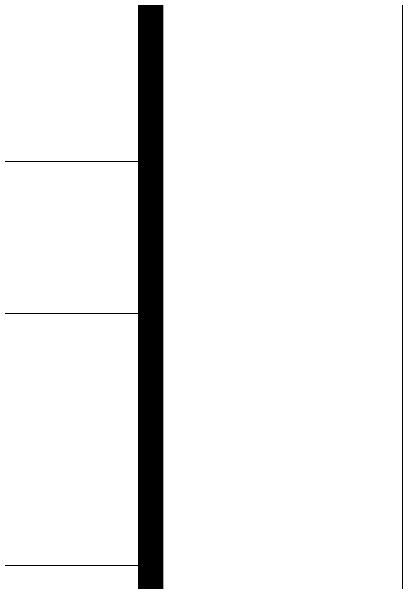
# Model space of a CAD drawing. Header units: inches. Extents: x -3733042 to -3450527, y 579159 to 997713.
# Drawn here: x -3452856 to -3450527, y 600411 to 603811 of the extents above; entities that cross this region are included whole.
import ezdxf

# ---------------------------------------------------------------- set-up
doc = ezdxf.new("R2010")
doc.units = ezdxf.units.IN
doc.header["$LTSCALE"] = 1000
doc.header["$MEASUREMENT"] = 0
doc.layers.add('PUB_TITLE', color=153, linetype='Continuous', lineweight=18)

msp = doc.modelspace()

# ---------------------------------------------------------------- linework, layer by layer
at = {"layer": 'PUB_TITLE'}
for p, q in [((-3455183.9, 602918.5), (-3452026.8, 602918.5)), ((-3458341, 602012.6), (-3452026.8, 602012.6)), ((-3458341, 600512.6), (-3452026.8, 600512.6))]:
    msp.add_line(p, q, dxfattribs=at)
msp.add_lwpolyline([(-3561976.8, 593012.6), (-3450526.8, 593012.6), (-3450526.8, 656012.6), (-3561976.8, 656012.6)], close=True, dxfattribs=at)
msp.add_lwpolyline([(-3558226.8, 594512.6, 150, 150, 0), (-3452026.8, 594512.6, 150, 150, 0), (-3452026.8, 654512.6, 150, 150, 0), (-3558226.8, 654512.6, 150, 150, 0)], format="xyseb", close=True, dxfattribs=at)

doc.saveas('drawing.dxf')
